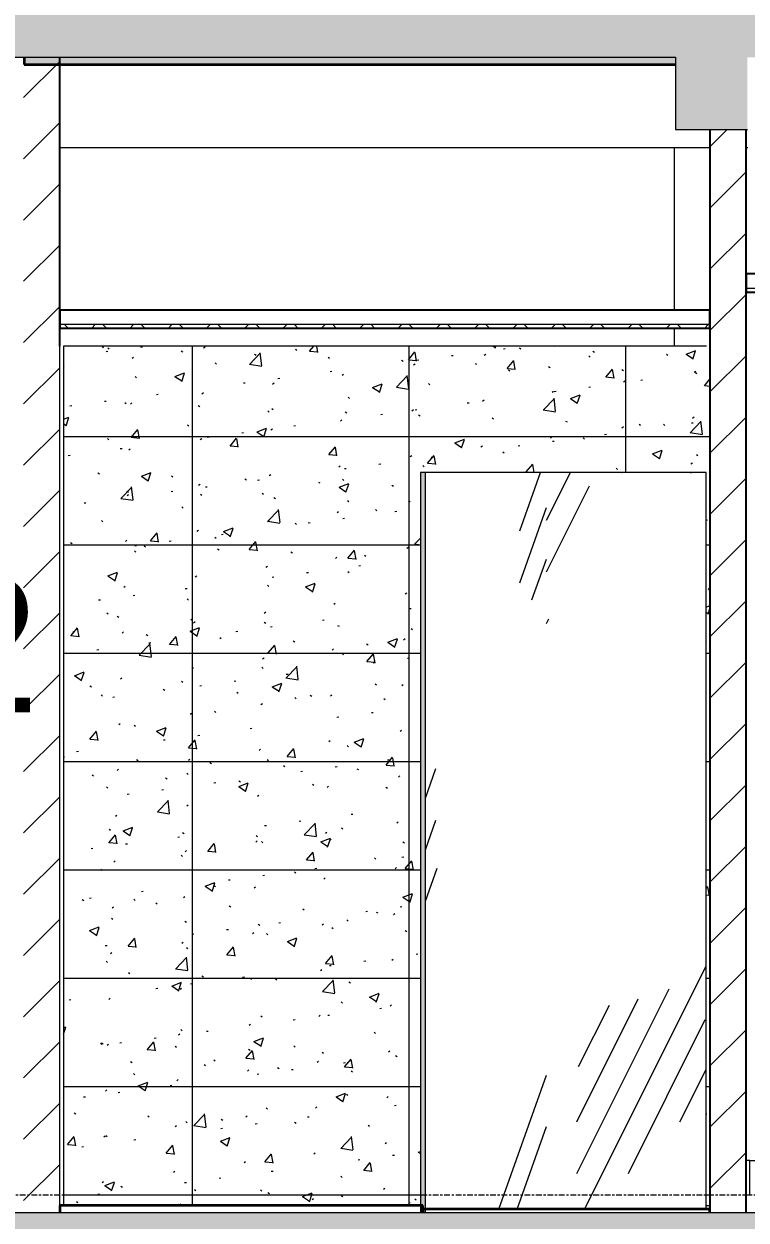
# Model space of a CAD drawing. Header units: millimetres. Extents: x 3451 to 201731, y -8641 to 35300.
# Drawn here: x 133792 to 135791, y 8930 to 12243 of the extents above; entities that cross this region are included whole.
import ezdxf

# ---------------------------------------------------------------- set-up
doc = ezdxf.new("R2010")
doc.units = ezdxf.units.MM
doc.linetypes.add('Centre', pattern=[31.75, 6.35, -4.7625, 15.875, -4.7625])
for name, color, linetype, lineweight in [('0-2', 50, 'Continuous', 5), ('A-AREA-IDEN', 2, 'Continuous', 9), ('A-CLNG-2', 250, 'Continuous', 25), ('A-CLNG-3', 7, 'Continuous', 9), ('A-CLNG-PATT-2', 9, 'Continuous', 9), ('A-DETL-GENF-1', 7, 'Continuous', 9), ('A-DETL-THIN', 151, 'Continuous', 9), ('A-FLOR-1', 10, 'Continuous', 35), ('A-FLOR-2', 7, 'Continuous', 9), ('A-FLOR-HRAL', 11, 'Continuous', 9), ('A-FLOR-HRAL-1', 253, 'Continuous', 9), ('A-FLOR-HRAL-2', 53, 'Continuous', 18), ('A-FLOR-LEVL-2', 51, 'Centre', 9), ('A-FLOR-PATT-1', 7, 'Continuous', 9), ('A-GLAZ-CURT', 52, 'Continuous', 9), ('A-GLAZ-CURT-2', 7, 'Continuous', 9), ('A-GLAZ-CURT-3', 50, 'Continuous', 18), ('A-WALL-2', 250, 'Continuous', 25), ('A-WALL-3', 7, 'Continuous', 9), ('A-WALL-PATT-2', 9, 'Continuous', 9), ('I-WALL-1', 7, 'Continuous', 9), ('S-BEAM-3', 7, 'Continuous', 9), ('S-COLS', 52, 'Continuous', 9)]:
    doc.layers.add(name, color=color, linetype=linetype, lineweight=lineweight)
doc.styles.add('Arial_1', font='arial.ttf', dxfattribs={"height": 375})
pattern_1 = [(45, (-51987.05, 14125), (-84.8528, 84.8528), [])]

# ---------------------------------------------------------------- blocks, each defined once
blk = doc.blocks.new('NCV_TKTC_KET CAU_rvt-2-TKCS_MẶT CẮT D')
at = {"layer": 'A-FLOR-PATT-1'}
h = blk.add_hatch(color=256, dxfattribs=at)
h.paths.add_polyline_path([(-37938.6, 12130), (-35537.4, 12130), (-35537.4, 12150), (-37938.6, 12150)])
h.paths.add_polyline_path([(-24866.9, 12130), (-24836.9, 12130), (-24836.9, 12150), (-28836.9, 12150), (-28836.9, 12130), (-25816.8, 12130)])
h.paths.add_polyline_path([(-66835.3, 12130), (-65032.3, 12130), (-65032.3, 12150), (-66835.3, 12150)])
h.paths.add_polyline_path([(-51939.6, 12130), (-51661.9, 12130), (-51661.9, 12150), (-53357.9, 12150), (-53357.9, 12130), (-53245.8, 12130)])
h.paths.add_polyline_path([(-58634.9, 12130), (-56833.3, 12130), (-56833.3, 12150), (-58634.9, 12150)])
at = {"layer": 'A-FLOR-1'}
for p, q in [((-66835.3, 12150), (-66835.3, 12130)), ((-66835.3, 12130), (-65032.3, 12130))]:
    blk.add_line(p, q, dxfattribs=at)
at = {"layer": 'S-BEAM-3'}
for p, q in [((-66736.9, 11900), (-64936.9, 11900)), ((-64836.9, 11900), (-64832.2, 11900))]:
    blk.add_line(p, q, dxfattribs=at)
blk = doc.blocks.new('System Panel - Glazed-V474-TKCS_MẶT CẮT D')
at = {"layer": 'A-GLAZ-CURT'}
h = blk.add_hatch(dxfattribs=at)
h.set_pattern_fill('FP_57', color=256, style=0, pattern_type=2)
h.set_pattern_definition([(63.435, (-51796.6, 14220.2), (-766.75, 2300.24), [952.5, -571.5, 952.5, -571.5, -1211.71]), (63.435, (-51796.6, 14220.2), (-766.75, 2300.24), [-3048, 381, -830.7]), (63.435, (-51844.2, 14267.9), (-766.75, 2300.24), [762, -952.5, 571.5, -571.5, -1402.21]), (63.435, (-51844.2, 14267.9), (-766.75, 2300.24), [-2857.5, 666.75, -735.46]), (63.435, (-51844.2, 14410.8), (-766.75, 2300.24), [571.5, -1143, 381, -571.5, -1592.71]), (63.435, (-51844.2, 14410.8), (-766.75, 2300.24), [-2667, 857.25, -735.46]), (63.435, (-51701.3, 14267.9), (-766.75, 2300.24), [571.5, -1143, 476.25, -2068.96]), (63.435, (-51558.4, 14410.8), (-766.75, 2300.24), [285.75, -1428.75, 190.5, -2354.7]), (63.435, (-51796.6, 14648.9), (-766.75, 2300.24), [190.5, -1428.75, 190.5, -762, -1687.96]), (63.435, (-51796.6, 14648.9), (-766.75, 2300.24), [-2571.75, 476.25, -1211.7]), (63.435, (-50939.3, 14506), (-766.75, 2300.24), [952.5, -1428.75, 1143, -754.5]), (63.435, (-50939.3, 14363.1), (-766.75, 2300.24), [1333.5, -952.5, 1428.75, -564]), (63.435, (-50844, 14410.8), (-766.75, 2300.24), [1524, -762, 1143, -830.7]), (63.435, (-50701.2, 14553.6), (-766.75, 2300.24), [952.5, -1333.5, 762, -1211.7]), (63.435, (-50844, 14839.4), (-766.75, 2300.24), [476.25, -1905, 571.5, -1306.96]), (63.435, (-50558.3, 14696.5), (-766.75, 2300.24), [381, -1905, 381, -1592.7])])
h.paths.add_polyline_path([(-64947.3, 8960), (-64947.3, 11000), (-65389.5, 11000), (-65389.5, 8960), (-65001, 8960)])
at = {"layer": 'A-GLAZ-CURT-2'}
for p, q in [((-64947.3, 11000), (-65389.5, 11000)), ((-64947.3, 8960), (-64947.3, 11000))]:
    blk.add_line(p, q, dxfattribs=at)
blk = doc.blocks.new('System Panel - Glazed-V475-TKCS_MẶT CẮT D')
at = {"layer": 'A-GLAZ-CURT'}
blk.add_hatch(color=256, dxfattribs=at).paths.add_polyline_path([(-65738.6, 8950), (-65724.5, 8950), (-65724.5, 11000), (-65738.6, 11000), (-65738.6, 9223.2)])
h = blk.add_hatch(dxfattribs=at)
h.set_pattern_fill('FP_59', color=256, style=0, pattern_type=2)
h.set_pattern_definition([(70.529, (-58721.1, 14220.2), (-542.18, 2300.24), [903.62, -542.17, 903.62, -1691.7]), (70.529, (-58721.1, 14220.2), (-542.18, 2300.24), [-2349.41, -542.17, 361.45, -788.08]), (70.529, (-58754.7, 14267.9), (-542.18, 2300.24), [722.9, -903.62, 542.17, -1872.42]), (70.529, (-58754.7, 14267.9), (-542.18, 2300.24), [-2168.7, -542.17, 632.53, -697.72]), (70.529, (-58754.7, 14410.8), (-542.18, 2300.24), [542.17, -1084.35, 361.45, -2053.15]), (70.529, (-58754.7, 14410.8), (-542.18, 2300.24), [-1987.97, -542.17, 813.26, -697.72]), (70.529, (-58653.7, 14267.9), (-542.18, 2300.24), [542.17, -1084.35, 451.8, -1962.79]), (70.529, (-58552.7, 14410.8), (-542.18, 2300.24), [271.09, -1355.43, 180.72, -2233.87]), (70.529, (-58721.1, 14648.9), (-542.18, 2300.24), [180.72, -3860.4]), (70.529, (-58721.1, 14648.9), (-542.18, 2300.24), [-180.72, -1355.43, -2504.96]), (70.529, (-58721.1, 14648.9), (-542.18, 2300.24), [-1536.15, 180.72, -2324.24]), (70.529, (-58721.1, 14648.9), (-542.18, 2300.24), [-1716.88, -722.9, -1601.34]), (70.529, (-58721.1, 14648.9), (-542.18, 2300.24), [-2439.78, 451.8, -1149.53]), (70.529, (-58721.1, 14648.9), (-542.18, 2300.24), [-2891.6, -1149.53]), (70.529, (-58114.9, 14506), (-542.18, 2300.24), [903.62, -1355.43, 1084.35, -715.8]), (70.529, (-58114.9, 14363.1), (-542.18, 2300.24), [1265.07, -903.62, -1890.5]), (70.529, (-58114.9, 14363.1), (-542.18, 2300.24), [-2168.7, 1355.43, -535.07]), (70.529, (-58047.5, 14410.8), (-542.18, 2300.24), [1445.8, -722.9, 1084.35, -788.08]), (70.529, (-57946.5, 14553.6), (-542.18, 2300.24), [903.62, -1265.07, -1872.42]), (70.529, (-57946.5, 14553.6), (-542.18, 2300.24), [-2168.7, 722.9, -1149.53]), (70.529, (-58047.5, 14839.4), (-542.18, 2300.24), [451.81, -1807.24, 542.17, -1239.9]), (70.529, (-57845.5, 14696.5), (-542.18, 2300.24), [361.45, -1807.24, 361.45, -1510.98])])
h.paths.add_polyline_path([(-65389.5, 8960), (-65389.5, 11000), (-65724.5, 11000), (-65724.5, 8960), (-65654.1, 8960)])
at = {"layer": 'A-GLAZ-CURT-2'}
blk.add_line((-65388, 11000), (-65724.5, 11000), dxfattribs=at)
at = {"layer": 'A-GLAZ-CURT-3'}
for p, q in [((-65738.6, 11000), (-65738.6, 8950)), ((-65724.5, 11000), (-65738.6, 11000)), ((-65724.5, 8950), (-65724.5, 11000))]:
    blk.add_line(p, q, dxfattribs=at)
blk = doc.blocks.new('Railing - Railing-916024-TKCS_MẶT CẮT D')
at = {"layer": 'A-FLOR-HRAL-1'}
for p, q in [((-64826.9, 5695), (-63151.9, 5695)), ((-63151.9, 5695), (-63151.9, 5600))]:
    blk.add_line(p, q, dxfattribs=at)
at = {"layer": 'A-FLOR-HRAL-2'}
for p, q in [((-64826.9, 5695), (-64836.9, 5695)), ((-64836.9, 5695), (-64836.9, 5600)), ((-64826.9, 5600), (-64826.9, 5695)), ((-64836.9, 5600), (-64826.9, 5600))]:
    blk.add_line(p, q, dxfattribs=at)
blk = doc.blocks.new('NCV_TKTC_TANG 3 - 4_rvt-4-TKCS_MẶT CẮT D')
at = {"layer": 'A-CLNG-PATT-2'}
h = blk.add_hatch(dxfattribs=at)
h.set_pattern_fill('FP_39', color=256, style=0, pattern_type=2)
h.set_pattern_definition([(45, (-51987.05, 14125), (-53.033, 53.033), []), (135, (-51987.05, 14125), (-53.033, -53.033), [])])
h.paths.add_polyline_path([(-65001, 11400), (-64936.9, 11400), (-64936.9, 11410), (-66736.9, 11410), (-66736.9, 11400), (-66307.2, 11400)])
at = {"layer": 'A-WALL-PATT-2'}
h = blk.add_hatch(dxfattribs=at)
h.set_pattern_fill('FP_32', color=256, style=0, pattern_type=2)
h.set_pattern_definition(pattern_1)
h.paths.add_polyline_path([(-66736.9, 8950), (-66736.9, 12150), (-66836.9, 12150), (-66836.9, 8950)])
h = blk.add_hatch(dxfattribs=at)
h.set_pattern_fill('FP_32', color=256, style=0, pattern_type=2)
h.set_pattern_definition(pattern_1)
h.paths.add_polyline_path([(-64936.9, 8950), (-64836.9, 8950), (-64836.9, 11950), (-64936.9, 11950), (-64936.9, 9223.2)])
h = blk.add_hatch(dxfattribs=at)
h.set_pattern_fill('FP_42', color=256, style=0, pattern_type=2)
h.set_pattern_definition([(50, (-51987.05, 14125), (273.276, -23.909), [28.575, -314.325]), (355, (-51987.05, 14125), (-52.8646, 286.585), [22.86, -251.46]), (100.451, (-51964.28, 14123), (220.414, 262.6745), [24.285, -267.135]), (46.184, (-51987.05, 14201.2), (406.619, -63.0646), [42.863, -471.488]), (96.636, (-51953.17, 14195.94), (356.104, 371.141), [36.428, -400.703]), (351.184, (-51987.05, 14201.2), (356.107, 371.138), [34.29, -377.19]), (21, (-51948.95, 14182.15), (227.4212, -153.3982), [28.575, -314.325]), (326, (-51948.95, 14182.15), (92.7027, 276.282), [22.86, -251.46]), (71.451, (-51930, 14169.37), (320.1254, 122.8816), [24.285, -267.135]), (37.5, (-51987.05, 14125), (4.6325, 126.8326), [5.029, -243.383, 5.029, -250.241, -252.412]), (37.5, (-51987.05, 14125), (4.6325, 126.8326), [-503.682, 5.029, -247.383]), (7.5, (-51987.05, 14125), (100.2292, 150.2711), [5.029, -140.513, 5.029, -237.668, -96.202]), (7.5, (-51987.05, 14125), (100.2292, 150.2711), [-388.239, 5.029, -91.173]), (327.5, (-52072.01, 14125), (203.38684, -8.5935), [5.029, -90.221, 5.029, -292.151, -394.335]), (327.5, (-52072.01, 14125), (203.38684, -8.5935), [-392.43, 5.029, -389.306]), (317.5, (-52110.11, 14125), (222.1944, 38.1398), [5.029, -118.796, 5.029, -192.329, -280.035]), (317.5, (-52110.11, 14125), (222.1944, 38.1398), [-321.183, 5.029, -275.006])])
h.paths.add_polyline_path([(-66726.9, 8970), (-65738.6, 8970), (-65738.6, 11000), (-64947.3, 11000), (-64946.9, 8970), (-64936.9, 8970), (-64936.9, 11350), (-66726.9, 11350), (-66726.9, 9223.2)])
h = blk.add_hatch(dxfattribs=at)
h.set_pattern_fill('FP_74', color=256, style=0, pattern_type=2)
h.set_pattern_definition([(0, (-64941.94, 9000), (0, 300), []), (90, (-64941.94, 9000), (-600, 4e-14), [])])
h.paths.add_polyline_path([(-66726.9, 8970), (-65738.6, 8970), (-65738.6, 11000), (-64947.3, 11000), (-64946.9, 8970), (-64936.9, 8970), (-64936.9, 11350), (-66726.9, 11350), (-66726.9, 9223.2)])
at = {"layer": 'A-CLNG-2'}
for p, q in [((-64436.9, 11550), (-64836.9, 11550)), ((-64836.9, 11550), (-64836.9, 11500)), ((-64836.9, 11500), (-64436.9, 11500)), ((-64936.9, 11450), (-66736.9, 11450)), ((-66736.9, 11450), (-66736.9, 11400)), ((-64936.9, 11400), (-64936.9, 11450)), ((-66736.9, 11400), (-64936.9, 11400))]:
    blk.add_line(p, q, dxfattribs=at)
at = {"layer": 'A-CLNG-3'}
for p, q in [((-64436.9, 11510), (-64836.9, 11510)), ((-64936.9, 11410), (-66736.9, 11410))]:
    blk.add_line(p, q, dxfattribs=at)
at = {"layer": 'A-FLOR-1'}
for p, q in [((-65731.6, 8970), (-66736.9, 8970)), ((-66736.9, 8970), (-66736.9, 8950)), ((-65731.6, 8950), (-65731.6, 8970)), ((-64936.9, 8960), (-65731.6, 8960)), ((-65731.6, 8960), (-65731.6, 8950)), ((-64936.9, 8950), (-64936.9, 8960))]:
    blk.add_line(p, q, dxfattribs=at)
at = {"layer": 'A-FLOR-2'}
blk.add_line((-64947.3, 8970), (-64936.9, 8970), dxfattribs=at)
at = {"layer": 'A-WALL-2'}
for p, q in [((-66736.9, 11350), (-66736.9, 12150)), ((-64936.9, 11950), (-64936.9, 8950)), ((-64836.9, 8950), (-64836.9, 11950))]:
    blk.add_line(p, q, dxfattribs=at)
at = {"layer": 'A-WALL-3'}
blk.add_line((-66736.9, 8950), (-66736.9, 11350), dxfattribs=at)
at = {"layer": 'I-WALL-1'}
for p, q in [((-64946.9, 11350), (-66726.9, 11350)), ((-66726.9, 11350), (-66726.9, 8970))]:
    blk.add_line(p, q, dxfattribs=at)
at = {"layer": 'A-FLOR-HRAL'}
blk.add_blockref('Railing - Railing-916024-TKCS_MẶT CẮT D', (0, 3400), dxfattribs=at)
at = {"layer": 'A-GLAZ-CURT'}
for name in ['System Panel - Glazed-V475-TKCS_MẶT CẮT D', 'System Panel - Glazed-V474-TKCS_MẶT CẮT D']:
    blk.add_blockref(name, (0, 0), dxfattribs=at)

msp = doc.modelspace()

# ---------------------------------------------------------------- hatches: boundary and pattern name
at = {"layer": 'A-DETL-GENF-1'}
h = msp.add_hatch(color=256, dxfattribs=at)
h.paths.add_polyline_path([(160390.5, 11750), (160692.2, 11750), (160692.2, 12150), (167092.5, 12150), (167092.5, 11900), (167692.5, 11900), (167692.5, 12150), (171492.9, 12150), (171492.9, 11950), (171692.9, 11950), (171692.9, 12150), (175790.9, 12150), (175790.9, 11750), (176090.9, 11750), (176090.9, 12350), (151265.9, 12350), (151265.9, 11950), (151467.6, 11950), (151467.6, 12150), (154892.5, 12150), (154892.5, 11950), (155092.5, 11950), (155092.5, 12150), (156090.8, 12150), (156090.8, 11750), (156392.5, 11750), (156392.5, 12150), (160390.5, 12150)])
h.paths.add_polyline_path([(122392.5, 11750), (122694.6, 11750), (122694.6, 12350), (122392.5, 12350)])
h.paths.add_polyline_path([(147269.9, 11750), (147269.9, 12150), (148965.9, 12150), (148965.9, 11950), (149165.9, 11951.3), (149165.9, 12350), (128994.6, 12350), (128994.6, 11950), (129194.6, 11950), (129194.6, 12150), (130594.7, 12150), (130594.7, 11750), (130894.7, 11750), (130894.7, 12150), (135595.5, 12150), (135595.5, 11950), (135794.6, 11950), (135794.6, 12150), (138744.6, 12150), (138744.6, 11750), (139044.6, 11750), (139044.6, 12150), (143794.6, 12150), (143794.6, 11950), (143994.6, 11950), (143994.6, 12150), (146969.9, 12150), (146969.9, 11750)])
h.paths.add_polyline_path([(128444.5, 11950), (128443, 12350), (126628.8, 12350), (126628.8, 11950), (126828.8, 11950), (126828.8, 12150), (128244.5, 12150), (128244.5, 11950), (128443, 11950)])
h = msp.add_hatch(color=256, dxfattribs=at)
h.paths.add_polyline_path([(160443.5, 8350), (160692.2, 8350), (160692.2, 8750), (167092.5, 8750), (167092.5, 8500), (167692.5, 8500), (167692.5, 8750), (171492.9, 8750), (171492.9, 8550), (171692.9, 8550), (171692.9, 8750), (175790.9, 8750), (175790.9, 8350), (176090.9, 8350), (176090.9, 8950), (151265.9, 8950), (151265.9, 8550), (151467.6, 8550), (151467.6, 8750), (154892.5, 8750), (154892.5, 8550), (155092.5, 8550), (155092.5, 8750), (156090.8, 8750), (156090.8, 8350), (156392.5, 8350), (156392.5, 8750), (160390.5, 8750), (160390.5, 8350)])
h.paths.add_polyline_path([(122694.6, 8350), (122694.6, 8950), (122392.5, 8950), (122392.5, 8350)])
h.paths.add_polyline_path([(138744.6, 8350), (139044.6, 8350), (139044.6, 8750), (143794.6, 8750), (143794.6, 8550), (143994.6, 8550), (143994.6, 8750), (146969.9, 8750), (146969.9, 8350), (147269.9, 8350), (147269.9, 8750), (148965.9, 8750), (148965.9, 8550), (149165.9, 8551.3), (149165.9, 8950), (128994.6, 8950), (128994.6, 8550), (129194.6, 8550), (129194.6, 8750), (130594.7, 8750), (130594.7, 8350), (130894.7, 8350), (130894.7, 8750), (135595.5, 8750), (135595.5, 8550), (135794.6, 8550), (135794.6, 8750), (138744.6, 8750), (138744.6, 8606.4)])
h.paths.add_polyline_path([(126628.8, 8550), (126828.8, 8550), (126828.8, 8750), (128244.5, 8750), (128244.5, 8550), (128444.5, 8550), (128443, 8950), (126628.8, 8950)])

# ---------------------------------------------------------------- linework, layer by layer
at = {"layer": 'A-DETL-THIN'}
for p, q in [((130894.7, 12150), (135595.5, 12150)), ((135595.5, 12150), (135595.5, 11950)), ((135595.5, 11950), (135794.6, 11950)), ((149165.9, 8950), (128994.6, 8950))]:
    msp.add_line(p, q, dxfattribs=at)
at = {"layer": 'A-FLOR-LEVL-2'}
msp.add_line((106972.4, 9000), (198239.7, 9000), dxfattribs=at)
at = {"layer": 'S-COLS'}
for p, q in [((135592.5, 11450), (135592.5, 11900)), ((135592.5, 11350), (135592.5, 11400))]:
    msp.add_line(p, q, dxfattribs=at)

# ---------------------------------------------------------------- block references
at = {"layer": '0-2'}
for name in ['NCV_TKTC_KET CAU_rvt-2-TKCS_MẶT CẮT D', 'NCV_TKTC_TANG 3 - 4_rvt-4-TKCS_MẶT CẮT D']:
    msp.add_blockref(name, (200627.8, 0), dxfattribs=at)

# ---------------------------------------------------------------- texts
at = {"layer": 'A-AREA-IDEN', "insert": (132786.1, 10330.8), "char_height": 375, "width": 2094, "attachment_point": 8, "line_spacing_factor": 0.936439, "style": 'Arial_1'}
msp.add_mtext('\\pt7.5,15,22.5,30,37.5,45,52.5,60,67.5,75,82.5,90,97.5,105,112.5,120,127.5,135,142.5,150,157.5,165,172.5,180,187.5,195,202.5,210,217.5,225,232.5,240;A3.03.02', dxfattribs=at)

doc.saveas('drawing.dxf')
